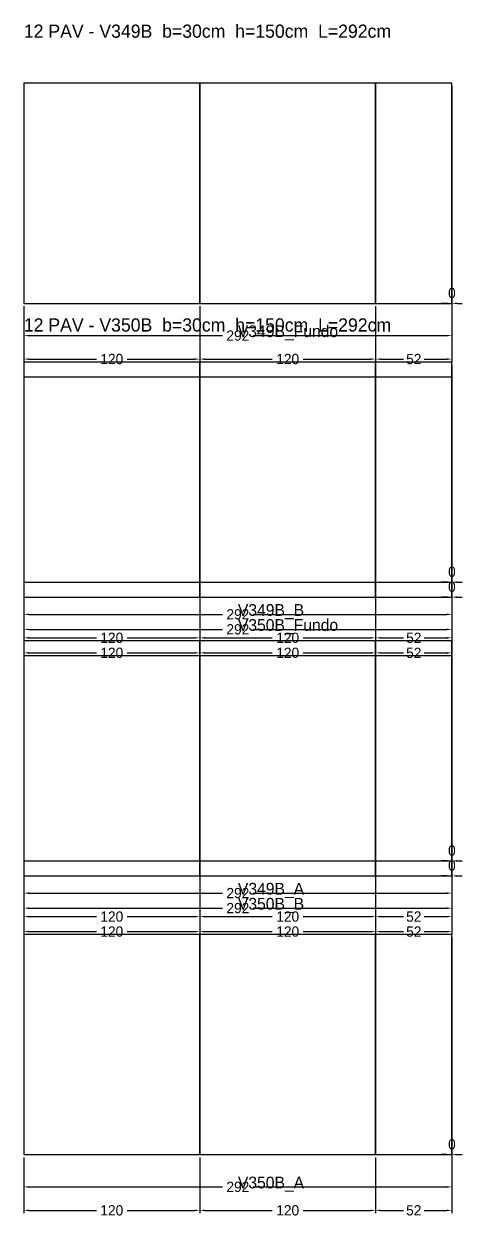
# Model space of a CAD drawing. Header units: metres. Extents: x 180 to 6304, y -11808 to -336.
# Drawn here: x 1850 to 2149, y -4298 to -3485 of the extents above; entities that cross this region are included whole.
import ezdxf

# ---------------------------------------------------------------- set-up
doc = ezdxf.new("R2010")
doc.units = ezdxf.units.M
doc.layers.add('COTA', color=3, linetype='Continuous')
doc.dimstyles.new('COTA_VIG', dxfattribs={"dimtxt": 7, "dimasz": 3.5, "dimexe": 2, "dimexo": 2, "dimgap": 1.5, "dimtad": 1, "dimdec": 1, "dimcen": 2.5, "dimclrd": 3, "dimclre": 3, "dimclrt": 3, "dimazin": 3, "dimtfac": 1, "dimtmove": 0, "dimatfit": 3})

# ---------------------------------------------------------------- blocks, each defined once
blk = doc.blocks.new('_CLOSEDFILLED')
at = {"color": 0, "linetype": 'BYBLOCK'}
blk.add_solid([(-1, 0.16), (0, 0), (-1, -0.16)], dxfattribs=at)
blk = doc.blocks.new('*D973')
at = {"color": 3}
for p, q in [((1850.26, -4057.49), (1850.26, -4079.49)), ((2142.26, -4057.49), (2142.26, -4079.49)), ((1853.76, -4077.49), (1985.76, -4077.49)), ((2006.76, -4077.49), (2138.76, -4077.49))]:
    blk.add_line(p, q, dxfattribs=at)
at = {"layer": 'Defpoints'}
for p in [(1850.26, -4055.49), (2142.26, -4055.49), (1850.26, -4077.49)]:
    blk.add_point(p, dxfattribs=at)
at = {"layer": 'COTA', "color": 3, "xscale": 3.5, "yscale": 3.5, "rotation": 180}
blk.add_blockref('_CLOSEDFILLED', (1850.26, -4077.49), dxfattribs=at)
at = {"layer": 'COTA', "color": 3, "xscale": 3.5, "yscale": 3.5}
blk.add_blockref('_CLOSEDFILLED', (2142.26, -4077.49), dxfattribs=at)
at = {"layer": 'COTA', "color": 3, "insert": (1996.26, -4077.49), "char_height": 7, "attachment_point": 5}
blk.add_mtext('292', dxfattribs=at)
blk = doc.blocks.new('*D974')
at = {"color": 3}
for p, q in [((1850.26, -4057.49), (1850.26, -4095.49)), ((1970.26, -4057.49), (1970.26, -4095.49)), ((1853.76, -4093.49), (1899.76, -4093.49)), ((1920.76, -4093.49), (1966.76, -4093.49))]:
    blk.add_line(p, q, dxfattribs=at)
at = {"layer": 'Defpoints'}
for p in [(1850.26, -4055.49), (1970.26, -4055.49), (1850.26, -4093.49)]:
    blk.add_point(p, dxfattribs=at)
at = {"layer": 'COTA', "color": 3, "xscale": 3.5, "yscale": 3.5, "rotation": 180}
blk.add_blockref('_CLOSEDFILLED', (1850.26, -4093.49), dxfattribs=at)
at = {"layer": 'COTA', "color": 3, "xscale": 3.5, "yscale": 3.5}
blk.add_blockref('_CLOSEDFILLED', (1970.26, -4093.49), dxfattribs=at)
at = {"layer": 'COTA', "color": 3, "insert": (1910.26, -4093.49), "char_height": 7, "attachment_point": 5}
blk.add_mtext('120', dxfattribs=at)
blk = doc.blocks.new('*D975')
at = {"color": 3}
for p, q in [((1970.26, -4057.49), (1970.26, -4095.49)), ((2090.26, -4057.49), (2090.26, -4095.49)), ((1973.76, -4093.49), (2019.76, -4093.49)), ((2040.76, -4093.49), (2086.76, -4093.49))]:
    blk.add_line(p, q, dxfattribs=at)
at = {"layer": 'Defpoints'}
for p in [(1970.26, -4055.49), (2090.26, -4055.49), (1970.26, -4093.49)]:
    blk.add_point(p, dxfattribs=at)
at = {"layer": 'COTA', "color": 3, "xscale": 3.5, "yscale": 3.5, "rotation": 180}
blk.add_blockref('_CLOSEDFILLED', (1970.26, -4093.49), dxfattribs=at)
at = {"layer": 'COTA', "color": 3, "xscale": 3.5, "yscale": 3.5}
blk.add_blockref('_CLOSEDFILLED', (2090.26, -4093.49), dxfattribs=at)
at = {"layer": 'COTA', "color": 3, "insert": (2030.26, -4093.49), "char_height": 7, "attachment_point": 5}
blk.add_mtext('120', dxfattribs=at)
blk = doc.blocks.new('*D976')
at = {"color": 3}
for p, q in [((2090.26, -4057.49), (2090.26, -4095.49)), ((2142.26, -4057.49), (2142.26, -4095.49)), ((2093.76, -4093.49), (2109.26, -4093.49)), ((2123.26, -4093.49), (2138.76, -4093.49))]:
    blk.add_line(p, q, dxfattribs=at)
at = {"layer": 'Defpoints'}
for p in [(2090.26, -4055.49), (2142.26, -4055.49), (2090.26, -4093.49)]:
    blk.add_point(p, dxfattribs=at)
at = {"layer": 'COTA', "color": 3, "xscale": 3.5, "yscale": 3.5, "rotation": 180}
blk.add_blockref('_CLOSEDFILLED', (2090.26, -4093.49), dxfattribs=at)
at = {"layer": 'COTA', "color": 3, "xscale": 3.5, "yscale": 3.5}
blk.add_blockref('_CLOSEDFILLED', (2142.26, -4093.49), dxfattribs=at)
at = {"layer": 'COTA', "color": 3, "insert": (2116.26, -4093.49), "char_height": 7, "attachment_point": 5}
blk.add_mtext('52', dxfattribs=at)
blk = doc.blocks.new('*D978')
at = {"color": 3}
for p, q in [((1850.26, -3867.49), (1850.26, -3889.49)), ((2142.26, -3867.49), (2142.26, -3889.49)), ((1853.76, -3887.49), (1985.76, -3887.49)), ((2006.76, -3887.49), (2138.76, -3887.49))]:
    blk.add_line(p, q, dxfattribs=at)
at = {"layer": 'Defpoints'}
for p in [(1850.26, -3865.49), (2142.26, -3865.49), (1850.26, -3887.49)]:
    blk.add_point(p, dxfattribs=at)
at = {"layer": 'COTA', "color": 3, "xscale": 3.5, "yscale": 3.5, "rotation": 180}
blk.add_blockref('_CLOSEDFILLED', (1850.26, -3887.49), dxfattribs=at)
at = {"layer": 'COTA', "color": 3, "xscale": 3.5, "yscale": 3.5}
blk.add_blockref('_CLOSEDFILLED', (2142.26, -3887.49), dxfattribs=at)
at = {"layer": 'COTA', "color": 3, "insert": (1996.26, -3887.49), "char_height": 7, "attachment_point": 5}
blk.add_mtext('292', dxfattribs=at)
blk = doc.blocks.new('*D979')
at = {"color": 3}
for p, q in [((1850.26, -3867.49), (1850.26, -3905.49)), ((1970.26, -3867.49), (1970.26, -3905.49)), ((1853.76, -3903.49), (1899.76, -3903.49)), ((1920.76, -3903.49), (1966.76, -3903.49))]:
    blk.add_line(p, q, dxfattribs=at)
at = {"layer": 'Defpoints'}
for p in [(1850.26, -3865.49), (1970.26, -3865.49), (1850.26, -3903.49)]:
    blk.add_point(p, dxfattribs=at)
at = {"layer": 'COTA', "color": 3, "xscale": 3.5, "yscale": 3.5, "rotation": 180}
blk.add_blockref('_CLOSEDFILLED', (1850.26, -3903.49), dxfattribs=at)
at = {"layer": 'COTA', "color": 3, "xscale": 3.5, "yscale": 3.5}
blk.add_blockref('_CLOSEDFILLED', (1970.26, -3903.49), dxfattribs=at)
at = {"layer": 'COTA', "color": 3, "insert": (1910.26, -3903.49), "char_height": 7, "attachment_point": 5}
blk.add_mtext('120', dxfattribs=at)
blk = doc.blocks.new('*D980')
at = {"color": 3}
for p, q in [((1970.26, -3867.49), (1970.26, -3905.49)), ((2090.26, -3867.49), (2090.26, -3905.49)), ((1973.76, -3903.49), (2019.76, -3903.49)), ((2040.76, -3903.49), (2086.76, -3903.49))]:
    blk.add_line(p, q, dxfattribs=at)
at = {"layer": 'Defpoints'}
for p in [(1970.26, -3865.49), (2090.26, -3865.49), (1970.26, -3903.49)]:
    blk.add_point(p, dxfattribs=at)
at = {"layer": 'COTA', "color": 3, "xscale": 3.5, "yscale": 3.5, "rotation": 180}
blk.add_blockref('_CLOSEDFILLED', (1970.26, -3903.49), dxfattribs=at)
at = {"layer": 'COTA', "color": 3, "xscale": 3.5, "yscale": 3.5}
blk.add_blockref('_CLOSEDFILLED', (2090.26, -3903.49), dxfattribs=at)
at = {"layer": 'COTA', "color": 3, "insert": (2030.26, -3903.49), "char_height": 7, "attachment_point": 5}
blk.add_mtext('120', dxfattribs=at)
blk = doc.blocks.new('*D981')
at = {"color": 3}
for p, q in [((2090.26, -3867.49), (2090.26, -3905.49)), ((2142.26, -3867.49), (2142.26, -3905.49)), ((2093.76, -3903.49), (2109.26, -3903.49)), ((2123.26, -3903.49), (2138.76, -3903.49))]:
    blk.add_line(p, q, dxfattribs=at)
at = {"layer": 'Defpoints'}
for p in [(2090.26, -3865.49), (2142.26, -3865.49), (2090.26, -3903.49)]:
    blk.add_point(p, dxfattribs=at)
at = {"layer": 'COTA', "color": 3, "xscale": 3.5, "yscale": 3.5, "rotation": 180}
blk.add_blockref('_CLOSEDFILLED', (2090.26, -3903.49), dxfattribs=at)
at = {"layer": 'COTA', "color": 3, "xscale": 3.5, "yscale": 3.5}
blk.add_blockref('_CLOSEDFILLED', (2142.26, -3903.49), dxfattribs=at)
at = {"layer": 'COTA', "color": 3, "insert": (2116.26, -3903.49), "char_height": 7, "attachment_point": 5}
blk.add_mtext('52', dxfattribs=at)
blk = doc.blocks.new('*D983')
at = {"color": 3}
for p, q in [((1850.26, -3677.49), (1850.26, -3699.49)), ((2142.26, -3677.49), (2142.26, -3699.49)), ((1853.76, -3697.49), (1985.76, -3697.49)), ((2006.76, -3697.49), (2138.76, -3697.49))]:
    blk.add_line(p, q, dxfattribs=at)
at = {"layer": 'Defpoints'}
for p in [(1850.26, -3675.49), (2142.26, -3675.49), (1850.26, -3697.49)]:
    blk.add_point(p, dxfattribs=at)
at = {"layer": 'COTA', "color": 3, "xscale": 3.5, "yscale": 3.5, "rotation": 180}
blk.add_blockref('_CLOSEDFILLED', (1850.26, -3697.49), dxfattribs=at)
at = {"layer": 'COTA', "color": 3, "xscale": 3.5, "yscale": 3.5}
blk.add_blockref('_CLOSEDFILLED', (2142.26, -3697.49), dxfattribs=at)
at = {"layer": 'COTA', "color": 3, "insert": (1996.26, -3697.49), "char_height": 7, "attachment_point": 5}
blk.add_mtext('292', dxfattribs=at)
blk = doc.blocks.new('*D984')
at = {"color": 3}
for p, q in [((1850.26, -3677.49), (1850.26, -3715.49)), ((1970.26, -3677.49), (1970.26, -3715.49)), ((1853.76, -3713.49), (1899.76, -3713.49)), ((1920.76, -3713.49), (1966.76, -3713.49))]:
    blk.add_line(p, q, dxfattribs=at)
at = {"layer": 'Defpoints'}
for p in [(1850.26, -3675.49), (1970.26, -3675.49), (1850.26, -3713.49)]:
    blk.add_point(p, dxfattribs=at)
at = {"layer": 'COTA', "color": 3, "xscale": 3.5, "yscale": 3.5, "rotation": 180}
blk.add_blockref('_CLOSEDFILLED', (1850.26, -3713.49), dxfattribs=at)
at = {"layer": 'COTA', "color": 3, "xscale": 3.5, "yscale": 3.5}
blk.add_blockref('_CLOSEDFILLED', (1970.26, -3713.49), dxfattribs=at)
at = {"layer": 'COTA', "color": 3, "insert": (1910.26, -3713.49), "char_height": 7, "attachment_point": 5}
blk.add_mtext('120', dxfattribs=at)
blk = doc.blocks.new('*D985')
at = {"color": 3}
for p, q in [((1970.26, -3677.49), (1970.26, -3715.49)), ((2090.26, -3677.49), (2090.26, -3715.49)), ((1973.76, -3713.49), (2019.76, -3713.49)), ((2040.76, -3713.49), (2086.76, -3713.49))]:
    blk.add_line(p, q, dxfattribs=at)
at = {"layer": 'Defpoints'}
for p in [(1970.26, -3675.49), (2090.26, -3675.49), (1970.26, -3713.49)]:
    blk.add_point(p, dxfattribs=at)
at = {"layer": 'COTA', "color": 3, "xscale": 3.5, "yscale": 3.5, "rotation": 180}
blk.add_blockref('_CLOSEDFILLED', (1970.26, -3713.49), dxfattribs=at)
at = {"layer": 'COTA', "color": 3, "xscale": 3.5, "yscale": 3.5}
blk.add_blockref('_CLOSEDFILLED', (2090.26, -3713.49), dxfattribs=at)
at = {"layer": 'COTA', "color": 3, "insert": (2030.26, -3713.49), "char_height": 7, "attachment_point": 5}
blk.add_mtext('120', dxfattribs=at)
blk = doc.blocks.new('*D986')
at = {"color": 3}
for p, q in [((2090.26, -3677.49), (2090.26, -3715.49)), ((2142.26, -3677.49), (2142.26, -3715.49)), ((2093.76, -3713.49), (2109.26, -3713.49)), ((2123.26, -3713.49), (2138.76, -3713.49))]:
    blk.add_line(p, q, dxfattribs=at)
at = {"layer": 'Defpoints'}
for p in [(2090.26, -3675.49), (2142.26, -3675.49), (2090.26, -3713.49)]:
    blk.add_point(p, dxfattribs=at)
at = {"layer": 'COTA', "color": 3, "xscale": 3.5, "yscale": 3.5, "rotation": 180}
blk.add_blockref('_CLOSEDFILLED', (2090.26, -3713.49), dxfattribs=at)
at = {"layer": 'COTA', "color": 3, "xscale": 3.5, "yscale": 3.5}
blk.add_blockref('_CLOSEDFILLED', (2142.26, -3713.49), dxfattribs=at)
at = {"layer": 'COTA', "color": 3, "insert": (2116.26, -3713.49), "char_height": 7, "attachment_point": 5}
blk.add_mtext('52', dxfattribs=at)
blk = doc.blocks.new('*D988')
at = {"color": 3}
for p, q in [((1850.26, -4257.72), (1850.26, -4279.72)), ((2142.26, -4257.72), (2142.26, -4279.72)), ((1853.76, -4277.72), (1985.76, -4277.72)), ((2006.76, -4277.72), (2138.76, -4277.72))]:
    blk.add_line(p, q, dxfattribs=at)
at = {"layer": 'Defpoints'}
for p in [(1850.26, -4255.72), (2142.26, -4255.72), (1850.26, -4277.72)]:
    blk.add_point(p, dxfattribs=at)
at = {"layer": 'COTA', "color": 3, "xscale": 3.5, "yscale": 3.5, "rotation": 180}
blk.add_blockref('_CLOSEDFILLED', (1850.26, -4277.72), dxfattribs=at)
at = {"layer": 'COTA', "color": 3, "xscale": 3.5, "yscale": 3.5}
blk.add_blockref('_CLOSEDFILLED', (2142.26, -4277.72), dxfattribs=at)
at = {"layer": 'COTA', "color": 3, "insert": (1996.26, -4277.72), "char_height": 7, "attachment_point": 5}
blk.add_mtext('292', dxfattribs=at)
blk = doc.blocks.new('*D989')
at = {"color": 3}
for p, q in [((1850.26, -4257.72), (1850.26, -4295.72)), ((1970.26, -4257.72), (1970.26, -4295.72)), ((1853.76, -4293.72), (1899.76, -4293.72)), ((1920.76, -4293.72), (1966.76, -4293.72))]:
    blk.add_line(p, q, dxfattribs=at)
at = {"layer": 'Defpoints'}
for p in [(1850.26, -4255.72), (1970.26, -4255.72), (1850.26, -4293.72)]:
    blk.add_point(p, dxfattribs=at)
at = {"layer": 'COTA', "color": 3, "xscale": 3.5, "yscale": 3.5, "rotation": 180}
blk.add_blockref('_CLOSEDFILLED', (1850.26, -4293.72), dxfattribs=at)
at = {"layer": 'COTA', "color": 3, "xscale": 3.5, "yscale": 3.5}
blk.add_blockref('_CLOSEDFILLED', (1970.26, -4293.72), dxfattribs=at)
at = {"layer": 'COTA', "color": 3, "insert": (1910.26, -4293.72), "char_height": 7, "attachment_point": 5}
blk.add_mtext('120', dxfattribs=at)
blk = doc.blocks.new('*D990')
at = {"color": 3}
for p, q in [((1970.26, -4257.72), (1970.26, -4295.72)), ((2090.26, -4257.72), (2090.26, -4295.72)), ((1973.76, -4293.72), (2019.76, -4293.72)), ((2040.76, -4293.72), (2086.76, -4293.72))]:
    blk.add_line(p, q, dxfattribs=at)
at = {"layer": 'Defpoints'}
for p in [(1970.26, -4255.72), (2090.26, -4255.72), (1970.26, -4293.72)]:
    blk.add_point(p, dxfattribs=at)
at = {"layer": 'COTA', "color": 3, "xscale": 3.5, "yscale": 3.5, "rotation": 180}
blk.add_blockref('_CLOSEDFILLED', (1970.26, -4293.72), dxfattribs=at)
at = {"layer": 'COTA', "color": 3, "xscale": 3.5, "yscale": 3.5}
blk.add_blockref('_CLOSEDFILLED', (2090.26, -4293.72), dxfattribs=at)
at = {"layer": 'COTA', "color": 3, "insert": (2030.26, -4293.72), "char_height": 7, "attachment_point": 5}
blk.add_mtext('120', dxfattribs=at)
blk = doc.blocks.new('*D991')
at = {"color": 3}
for p, q in [((2090.26, -4257.72), (2090.26, -4295.72)), ((2142.26, -4257.72), (2142.26, -4295.72)), ((2093.76, -4293.72), (2109.26, -4293.72)), ((2123.26, -4293.72), (2138.76, -4293.72))]:
    blk.add_line(p, q, dxfattribs=at)
at = {"layer": 'Defpoints'}
for p in [(2090.26, -4255.72), (2142.26, -4255.72), (2090.26, -4293.72)]:
    blk.add_point(p, dxfattribs=at)
at = {"layer": 'COTA', "color": 3, "xscale": 3.5, "yscale": 3.5, "rotation": 180}
blk.add_blockref('_CLOSEDFILLED', (2090.26, -4293.72), dxfattribs=at)
at = {"layer": 'COTA', "color": 3, "xscale": 3.5, "yscale": 3.5}
blk.add_blockref('_CLOSEDFILLED', (2142.26, -4293.72), dxfattribs=at)
at = {"layer": 'COTA', "color": 3, "insert": (2116.26, -4293.72), "char_height": 7, "attachment_point": 5}
blk.add_mtext('52', dxfattribs=at)
blk = doc.blocks.new('*D993')
at = {"color": 3}
for p, q in [((1850.26, -4067.72), (1850.26, -4089.72)), ((2142.26, -4067.72), (2142.26, -4089.72)), ((1853.76, -4087.72), (1985.76, -4087.72)), ((2006.76, -4087.72), (2138.76, -4087.72))]:
    blk.add_line(p, q, dxfattribs=at)
at = {"layer": 'Defpoints'}
for p in [(1850.26, -4065.72), (2142.26, -4065.72), (1850.26, -4087.72)]:
    blk.add_point(p, dxfattribs=at)
at = {"layer": 'COTA', "color": 3, "xscale": 3.5, "yscale": 3.5, "rotation": 180}
blk.add_blockref('_CLOSEDFILLED', (1850.26, -4087.72), dxfattribs=at)
at = {"layer": 'COTA', "color": 3, "xscale": 3.5, "yscale": 3.5}
blk.add_blockref('_CLOSEDFILLED', (2142.26, -4087.72), dxfattribs=at)
at = {"layer": 'COTA', "color": 3, "insert": (1996.26, -4087.72), "char_height": 7, "attachment_point": 5}
blk.add_mtext('292', dxfattribs=at)
blk = doc.blocks.new('*D994')
at = {"color": 3}
for p, q in [((1850.26, -4067.72), (1850.26, -4105.72)), ((1970.26, -4067.72), (1970.26, -4105.72)), ((1853.76, -4103.72), (1899.76, -4103.72)), ((1920.76, -4103.72), (1966.76, -4103.72))]:
    blk.add_line(p, q, dxfattribs=at)
at = {"layer": 'Defpoints'}
for p in [(1850.26, -4065.72), (1970.26, -4065.72), (1850.26, -4103.72)]:
    blk.add_point(p, dxfattribs=at)
at = {"layer": 'COTA', "color": 3, "xscale": 3.5, "yscale": 3.5, "rotation": 180}
blk.add_blockref('_CLOSEDFILLED', (1850.26, -4103.72), dxfattribs=at)
at = {"layer": 'COTA', "color": 3, "xscale": 3.5, "yscale": 3.5}
blk.add_blockref('_CLOSEDFILLED', (1970.26, -4103.72), dxfattribs=at)
at = {"layer": 'COTA', "color": 3, "insert": (1910.26, -4103.72), "char_height": 7, "attachment_point": 5}
blk.add_mtext('120', dxfattribs=at)
blk = doc.blocks.new('*D995')
at = {"color": 3}
for p, q in [((1970.26, -4067.72), (1970.26, -4105.72)), ((2090.26, -4067.72), (2090.26, -4105.72)), ((1973.76, -4103.72), (2019.76, -4103.72)), ((2040.76, -4103.72), (2086.76, -4103.72))]:
    blk.add_line(p, q, dxfattribs=at)
at = {"layer": 'Defpoints'}
for p in [(1970.26, -4065.72), (2090.26, -4065.72), (1970.26, -4103.72)]:
    blk.add_point(p, dxfattribs=at)
at = {"layer": 'COTA', "color": 3, "xscale": 3.5, "yscale": 3.5, "rotation": 180}
blk.add_blockref('_CLOSEDFILLED', (1970.26, -4103.72), dxfattribs=at)
at = {"layer": 'COTA', "color": 3, "xscale": 3.5, "yscale": 3.5}
blk.add_blockref('_CLOSEDFILLED', (2090.26, -4103.72), dxfattribs=at)
at = {"layer": 'COTA', "color": 3, "insert": (2030.26, -4103.72), "char_height": 7, "attachment_point": 5}
blk.add_mtext('120', dxfattribs=at)
blk = doc.blocks.new('*D996')
at = {"color": 3}
for p, q in [((2090.26, -4067.72), (2090.26, -4105.72)), ((2142.26, -4067.72), (2142.26, -4105.72)), ((2093.76, -4103.72), (2109.26, -4103.72)), ((2123.26, -4103.72), (2138.76, -4103.72))]:
    blk.add_line(p, q, dxfattribs=at)
at = {"layer": 'Defpoints'}
for p in [(2090.26, -4065.72), (2142.26, -4065.72), (2090.26, -4103.72)]:
    blk.add_point(p, dxfattribs=at)
at = {"layer": 'COTA', "color": 3, "xscale": 3.5, "yscale": 3.5, "rotation": 180}
blk.add_blockref('_CLOSEDFILLED', (2090.26, -4103.72), dxfattribs=at)
at = {"layer": 'COTA', "color": 3, "xscale": 3.5, "yscale": 3.5}
blk.add_blockref('_CLOSEDFILLED', (2142.26, -4103.72), dxfattribs=at)
at = {"layer": 'COTA', "color": 3, "insert": (2116.26, -4103.72), "char_height": 7, "attachment_point": 5}
blk.add_mtext('52', dxfattribs=at)
blk = doc.blocks.new('*D998')
at = {"color": 3}
for p, q in [((1850.26, -3877.72), (1850.26, -3899.72)), ((2142.26, -3877.72), (2142.26, -3899.72)), ((1853.76, -3897.72), (1985.76, -3897.72)), ((2006.76, -3897.72), (2138.76, -3897.72))]:
    blk.add_line(p, q, dxfattribs=at)
at = {"layer": 'Defpoints'}
for p in [(1850.26, -3875.72), (2142.26, -3875.72), (1850.26, -3897.72)]:
    blk.add_point(p, dxfattribs=at)
at = {"layer": 'COTA', "color": 3, "xscale": 3.5, "yscale": 3.5, "rotation": 180}
blk.add_blockref('_CLOSEDFILLED', (1850.26, -3897.72), dxfattribs=at)
at = {"layer": 'COTA', "color": 3, "xscale": 3.5, "yscale": 3.5}
blk.add_blockref('_CLOSEDFILLED', (2142.26, -3897.72), dxfattribs=at)
at = {"layer": 'COTA', "color": 3, "insert": (1996.26, -3897.72), "char_height": 7, "attachment_point": 5}
blk.add_mtext('292', dxfattribs=at)
blk = doc.blocks.new('*D999')
at = {"color": 3}
for p, q in [((1850.26, -3877.72), (1850.26, -3915.72)), ((1970.26, -3877.72), (1970.26, -3915.72)), ((1853.76, -3913.72), (1899.76, -3913.72)), ((1920.76, -3913.72), (1966.76, -3913.72))]:
    blk.add_line(p, q, dxfattribs=at)
at = {"layer": 'Defpoints'}
for p in [(1850.26, -3875.72), (1970.26, -3875.72), (1850.26, -3913.72)]:
    blk.add_point(p, dxfattribs=at)
at = {"layer": 'COTA', "color": 3, "xscale": 3.5, "yscale": 3.5, "rotation": 180}
blk.add_blockref('_CLOSEDFILLED', (1850.26, -3913.72), dxfattribs=at)
at = {"layer": 'COTA', "color": 3, "xscale": 3.5, "yscale": 3.5}
blk.add_blockref('_CLOSEDFILLED', (1970.26, -3913.72), dxfattribs=at)
at = {"layer": 'COTA', "color": 3, "insert": (1910.26, -3913.72), "char_height": 7, "attachment_point": 5}
blk.add_mtext('120', dxfattribs=at)
blk = doc.blocks.new('*D1000')
at = {"color": 3}
for p, q in [((1970.26, -3877.72), (1970.26, -3915.72)), ((2090.26, -3877.72), (2090.26, -3915.72)), ((1973.76, -3913.72), (2019.76, -3913.72)), ((2040.76, -3913.72), (2086.76, -3913.72))]:
    blk.add_line(p, q, dxfattribs=at)
at = {"layer": 'Defpoints'}
for p in [(1970.26, -3875.72), (2090.26, -3875.72), (1970.26, -3913.72)]:
    blk.add_point(p, dxfattribs=at)
at = {"layer": 'COTA', "color": 3, "xscale": 3.5, "yscale": 3.5, "rotation": 180}
blk.add_blockref('_CLOSEDFILLED', (1970.26, -3913.72), dxfattribs=at)
at = {"layer": 'COTA', "color": 3, "xscale": 3.5, "yscale": 3.5}
blk.add_blockref('_CLOSEDFILLED', (2090.26, -3913.72), dxfattribs=at)
at = {"layer": 'COTA', "color": 3, "insert": (2030.26, -3913.72), "char_height": 7, "attachment_point": 5}
blk.add_mtext('120', dxfattribs=at)
blk = doc.blocks.new('*D1001')
at = {"color": 3}
for p, q in [((2090.26, -3877.72), (2090.26, -3915.72)), ((2142.26, -3877.72), (2142.26, -3915.72)), ((2093.76, -3913.72), (2109.26, -3913.72)), ((2123.26, -3913.72), (2138.76, -3913.72))]:
    blk.add_line(p, q, dxfattribs=at)
at = {"layer": 'Defpoints'}
for p in [(2090.26, -3875.72), (2142.26, -3875.72), (2090.26, -3913.72)]:
    blk.add_point(p, dxfattribs=at)
at = {"layer": 'COTA', "color": 3, "xscale": 3.5, "yscale": 3.5, "rotation": 180}
blk.add_blockref('_CLOSEDFILLED', (2090.26, -3913.72), dxfattribs=at)
at = {"layer": 'COTA', "color": 3, "xscale": 3.5, "yscale": 3.5}
blk.add_blockref('_CLOSEDFILLED', (2142.26, -3913.72), dxfattribs=at)
at = {"layer": 'COTA', "color": 3, "insert": (2116.26, -3913.72), "char_height": 7, "attachment_point": 5}
blk.add_mtext('52', dxfattribs=at)

msp = doc.modelspace()

# ---------------------------------------------------------------- linework, layer by layer
at = {"layer": 'Paineis'}
for points in [[(1850.26, -3675.49), (1970.26, -3675.49), (1970.26, -3525.49), (1850.26, -3525.49)], [(1970.26, -3675.49), (2090.26, -3675.49), (2090.26, -3525.49), (1970.26, -3525.49)], [(2090.26, -3675.49), (2142.26, -3675.49), (2142.26, -3525.49), (2090.26, -3525.49)], [(1850.26, -3865.49), (1970.26, -3865.49), (1970.26, -3715.49), (1850.26, -3715.49)], [(1970.26, -3865.49), (2090.26, -3865.49), (2090.26, -3715.49), (1970.26, -3715.49)], [(2090.26, -3865.49), (2142.26, -3865.49), (2142.26, -3715.49), (2090.26, -3715.49)], [(1850.26, -3875.72), (1970.26, -3875.72), (1970.26, -3725.72), (1850.26, -3725.72)], [(1970.26, -3875.72), (2090.26, -3875.72), (2090.26, -3725.72), (1970.26, -3725.72)], [(2090.26, -3875.72), (2142.26, -3875.72), (2142.26, -3725.72), (2090.26, -3725.72)], [(1850.26, -4055.49), (1970.26, -4055.49), (1970.26, -3905.49), (1850.26, -3905.49)], [(1970.26, -4055.49), (2090.26, -4055.49), (2090.26, -3905.49), (1970.26, -3905.49)], [(2090.26, -4055.49), (2142.26, -4055.49), (2142.26, -3905.49), (2090.26, -3905.49)], [(1850.26, -4065.72), (1970.26, -4065.72), (1970.26, -3915.72), (1850.26, -3915.72)], [(1970.26, -4065.72), (2090.26, -4065.72), (2090.26, -3915.72), (1970.26, -3915.72)], [(2090.26, -4065.72), (2142.26, -4065.72), (2142.26, -3915.72), (2090.26, -3915.72)], [(1850.26, -4255.72), (1970.26, -4255.72), (1970.26, -4105.72), (1850.26, -4105.72)], [(1970.26, -4255.72), (2090.26, -4255.72), (2090.26, -4105.72), (1970.26, -4105.72)], [(2090.26, -4255.72), (2142.26, -4255.72), (2142.26, -4105.72), (2090.26, -4105.72)]]:
    msp.add_lwpolyline(points, close=True, dxfattribs=at)

# ---------------------------------------------------------------- texts
at = {"layer": 'NOMENCLATURA', "char_height": 9, "attachment_point": 1}
for s, insert in [('12 PAV - V349B  b=30cm  h=150cm  L=292cm', (1850.26, -3485.49)), ('12 PAV - V350B  b=30cm  h=150cm  L=292cm', (1850.26, -3685.72))]:
    msp.add_mtext(s, dxfattribs=dict(at, insert=insert))
at = {"layer": 'Texto Secao', "char_height": 8, "attachment_point": 1}
for s, insert in [('V349B_Fundo', (1996.26, -3690.49)), ('V349B_B', (1996.26, -3880.49)), ('V350B_Fundo', (1996.26, -3890.72)), ('V349B_A', (1996.26, -4070.49)), ('V350B_B', (1996.26, -4080.72)), ('V350B_A', (1996.26, -4270.72))]:
    msp.add_mtext(s, dxfattribs=dict(at, insert=insert))

# ---------------------------------------------------------------- dimensions: what is measured, and where the dimension line sits
at = {"layer": 'COTA'}
for base, p1, p2 in [((2142.26, -3675.49), (2142.26, -3675.49), (2142.26, -3525.49)), ((2142.26, -3865.49), (2142.26, -3865.49), (2142.26, -3715.49)), ((2142.26, -3875.72), (2142.26, -3875.72), (2142.26, -3725.72)), ((2142.26, -4055.49), (2142.26, -4055.49), (2142.26, -3905.49)), ((2142.26, -4065.72), (2142.26, -4065.72), (2142.26, -3915.72)), ((2142.26, -4255.72), (2142.26, -4255.72), (2142.26, -4105.72))]:
    msp.add_linear_dim(base=base, p1=p1, p2=p2, dimstyle='COTA_VIG', dxfattribs=at).render()
for base, p1, p2, picture, middle in [((1850.26, -3697.49), (1850.26, -3675.49), (2142.26, -3675.49), '*D983', (1996.26, -3697.49)), ((1850.26, -3713.49), (1850.26, -3675.49), (1970.26, -3675.49), '*D984', (1910.26, -3713.49)), ((1970.26, -3713.49), (1970.26, -3675.49), (2090.26, -3675.49), '*D985', (2030.26, -3713.49)), ((2090.26, -3713.49), (2090.26, -3675.49), (2142.26, -3675.49), '*D986', (2116.26, -3713.49)), ((1850.26, -3887.49), (1850.26, -3865.49), (2142.26, -3865.49), '*D978', (1996.26, -3887.49)), ((1850.26, -3903.49), (1850.26, -3865.49), (1970.26, -3865.49), '*D979', (1910.26, -3903.49)), ((1970.26, -3903.49), (1970.26, -3865.49), (2090.26, -3865.49), '*D980', (2030.26, -3903.49)), ((2090.26, -3903.49), (2090.26, -3865.49), (2142.26, -3865.49), '*D981', (2116.26, -3903.49)), ((1850.26, -3897.72), (1850.26, -3875.72), (2142.26, -3875.72), '*D998', (1996.26, -3897.72)), ((1850.26, -3913.72), (1850.26, -3875.72), (1970.26, -3875.72), '*D999', (1910.26, -3913.72)), ((1970.26, -3913.72), (1970.26, -3875.72), (2090.26, -3875.72), '*D1000', (2030.26, -3913.72)), ((2090.26, -3913.72), (2090.26, -3875.72), (2142.26, -3875.72), '*D1001', (2116.26, -3913.72)), ((1850.26, -4077.49), (1850.26, -4055.49), (2142.26, -4055.49), '*D973', (1996.26, -4077.49)), ((1850.26, -4093.49), (1850.26, -4055.49), (1970.26, -4055.49), '*D974', (1910.26, -4093.49)), ((1970.26, -4093.49), (1970.26, -4055.49), (2090.26, -4055.49), '*D975', (2030.26, -4093.49)), ((2090.26, -4093.49), (2090.26, -4055.49), (2142.26, -4055.49), '*D976', (2116.26, -4093.49)), ((1850.26, -4087.72), (1850.26, -4065.72), (2142.26, -4065.72), '*D993', (1996.26, -4087.72)), ((1850.26, -4103.72), (1850.26, -4065.72), (1970.26, -4065.72), '*D994', (1910.26, -4103.72)), ((1970.26, -4103.72), (1970.26, -4065.72), (2090.26, -4065.72), '*D995', (2030.26, -4103.72)), ((2090.26, -4103.72), (2090.26, -4065.72), (2142.26, -4065.72), '*D996', (2116.26, -4103.72)), ((1850.26, -4277.72), (1850.26, -4255.72), (2142.26, -4255.72), '*D988', (1996.26, -4277.72)), ((1850.26, -4293.72), (1850.26, -4255.72), (1970.26, -4255.72), '*D989', (1910.26, -4293.72)), ((1970.26, -4293.72), (1970.26, -4255.72), (2090.26, -4255.72), '*D990', (2030.26, -4293.72)), ((2090.26, -4293.72), (2090.26, -4255.72), (2142.26, -4255.72), '*D991', (2116.26, -4293.72))]:
    dim = msp.add_linear_dim(base=base, p1=p1, p2=p2, dimstyle='COTA_VIG', dxfattribs=at)
    dim.commit()
    dim.dimension.update_dxf_attribs({"geometry": picture, "text_midpoint": middle})

doc.saveas('drawing.dxf')
